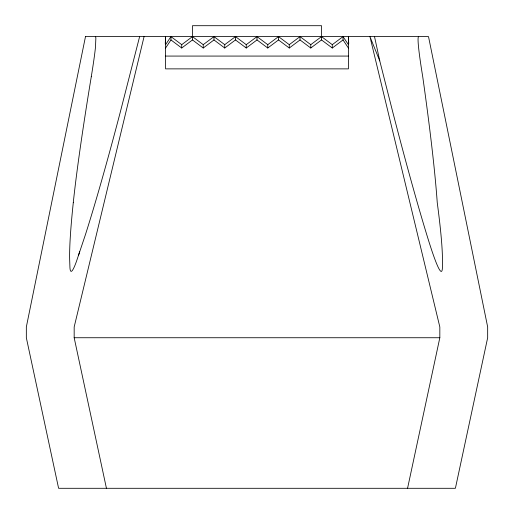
<?xml version="1.0" encoding="UTF-8"?>
<svg xmlns="http://www.w3.org/2000/svg" width="514" height="514" viewBox="0 0 514 514"><rect width="100%" height="100%" fill="white"/><g stroke="black" fill="none" stroke-linecap="round" stroke-linejoin="round"><path stroke-width="0.77" d="M165.264 43.645L165.585 36.603L165.585 68.87L348.415 68.87L348.415 36.603L348.749 43.651M407.563 488.3L439.83 337.737L439.83 326.981L369.926 36.603L379.769 60.883L392.696 111.795A365.756 17.592 77 0 0 426.768 234.712A217.544 10.466 77 0 0 442.413 267.447L442.451 259.274A657.965 31.65 77 0 0 437.247 202.644A471.556 28.251 79.2 0 0 422.733 76.747A105.209 5.089 78.5 0 1 418.692 36.603M144.074 36.603L74.17 326.981L74.17 337.737L106.437 488.3M139.622 36.603L120.372 111.795A366.855 21.158 -77.1 0 1 85.414 234.712L76.515 261.234A218.688 10.582 -78.5 0 1 69.93 267.441L69.66 259.274A661.255 31.99 -78.5 0 1 73.284 202.644M78.513 255.374L79.644 251.802M165.585 44.667L170.963 36.603L181.718 44.667L181.718 48.008L192.474 39.944L192.474 25.7L321.526 25.7L321.526 39.944L310.771 48.008L300.022 39.944L300.022 36.603L310.771 44.667L310.771 48.008M165.585 48.008L170.963 39.944L170.963 36.603M181.718 44.667L192.474 36.603L203.229 44.667L203.229 48.008L192.474 39.944M203.229 44.667L213.978 36.603L224.734 44.667L224.734 48.008L235.489 39.944L235.489 36.603L224.734 44.667M203.229 48.008L213.978 39.944L213.978 36.603M257 39.944L246.245 48.008L246.245 44.667L257 36.603L267.755 44.667L267.755 48.008L257 39.944L257 36.603M267.755 44.667L278.511 36.603L289.266 44.667L289.266 48.008L278.511 39.944L278.511 36.603M267.755 48.008L278.511 39.944M289.266 44.667L300.022 36.603M289.266 48.008L300.022 39.944M310.771 44.667L321.526 36.603L332.282 44.667L332.282 48.008L343.037 39.944L343.037 36.603L332.282 44.667M165.585 56.071L348.415 56.071M74.17 337.737L439.83 337.737M95.308 36.603L95.88 37.689L95.495 46.98A104.406 5.05 -78.5 0 1 91.267 76.753M321.526 39.944L332.282 48.008M235.489 36.603L246.245 44.667M235.489 39.944L246.245 48.008M213.978 39.944L224.734 48.008M170.963 39.944L181.718 48.008M343.037 36.603L348.415 44.667M343.037 39.944L348.415 48.008M374.513 36.603L379.769 60.883M73.271 202.709A450.817 21.813 -78.5 0 1 91.28 76.702M85.491 36.603L26.336 326.981L26.336 337.737L58.602 488.3L455.398 488.3L487.664 337.737L487.664 326.981L428.509 36.603L85.491 36.603"/></g></svg>
